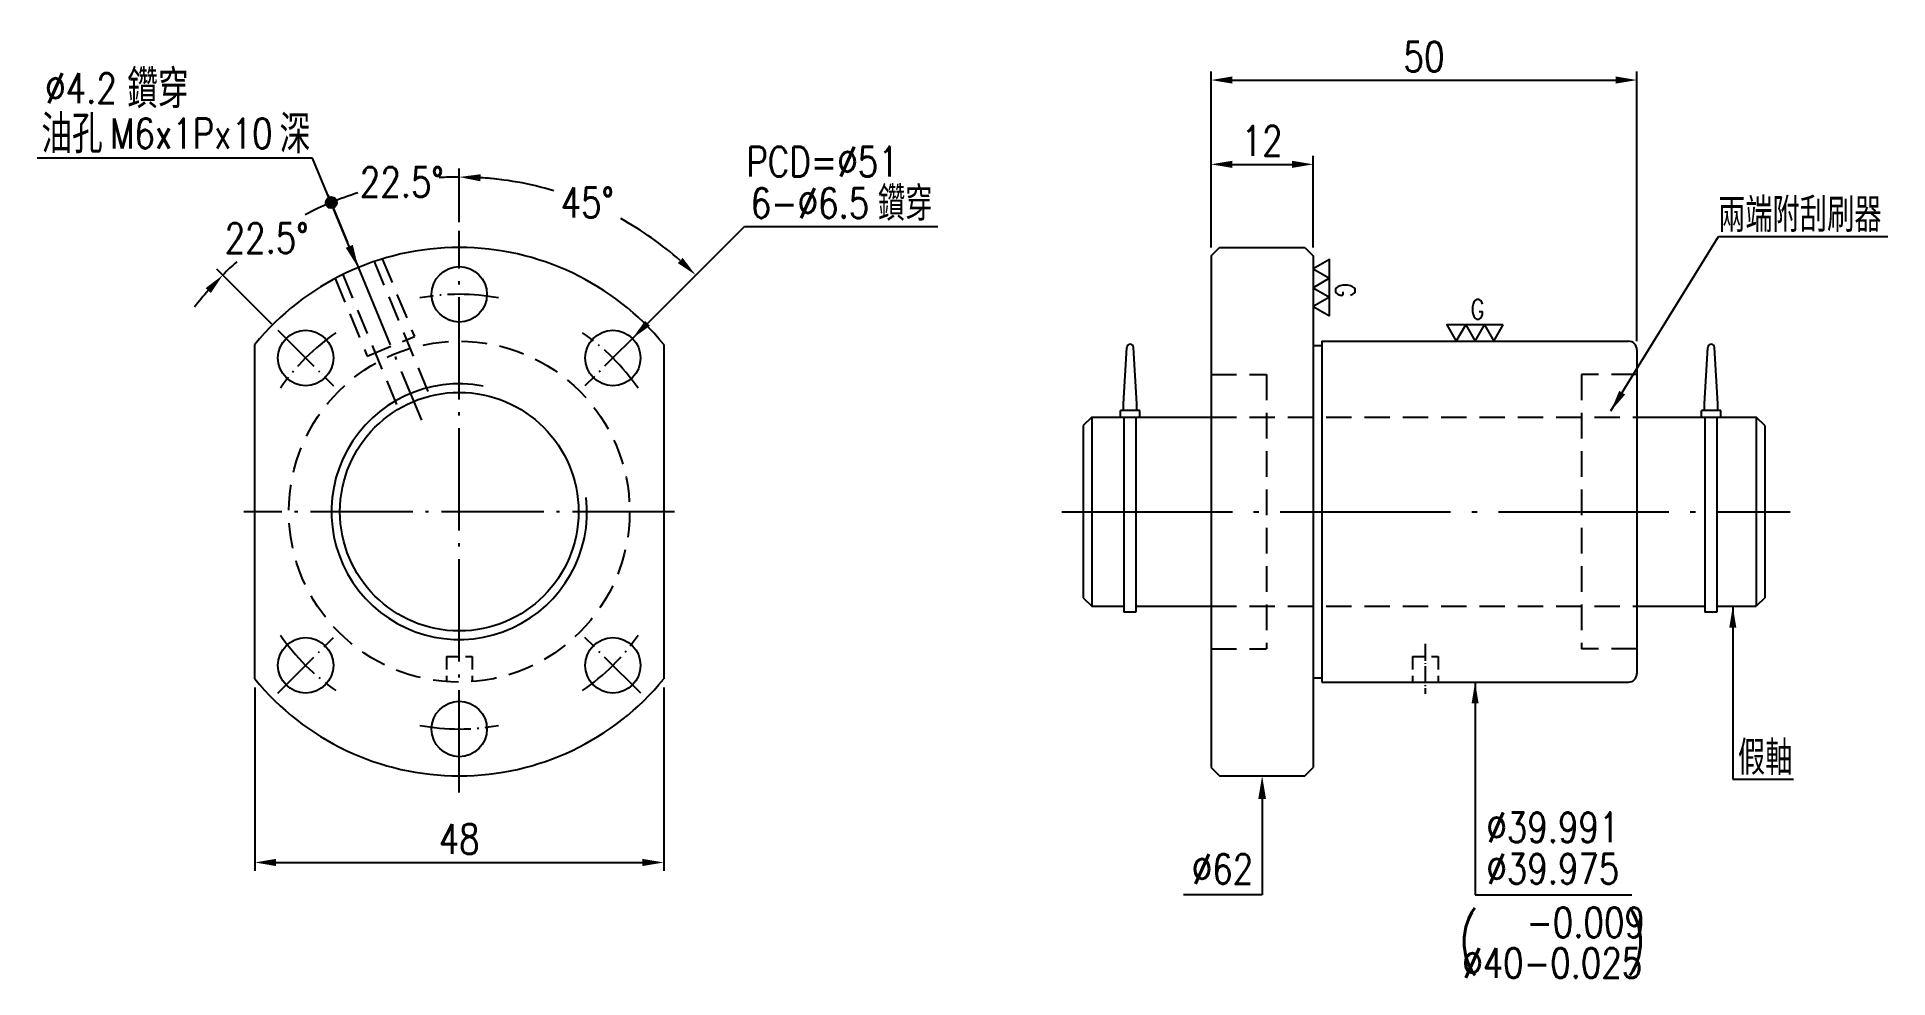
# Model space of a CAD drawing. Header units: millimetres. Extents: x 1189 to 1406, y 307 to 417.
import ezdxf
from ezdxf.enums import TextEntityAlignment as Align

# ---------------------------------------------------------------- set-up
doc = ezdxf.new("R2010")
doc.units = ezdxf.units.MM
doc.header["$LTSCALE"] = 10
doc.linetypes.add('C', pattern=[2.5625, 2, -0.25, 0.0625, -0.25])
doc.linetypes.add('H', pattern=[0.75, 0.5, -0.25])
doc.layers.get('0').update_dxf_attribs({"linetype": 'CONTINUOUS'})
doc.layers.get('DEFPOINTS').update_dxf_attribs({"linetype": 'CONTINUOUS'})
for name, color, linetype in [('03', 3, 'CONTINUOUS'), ('C', 1, 'C'), ('H', 2, 'H'), ('L1', 4, 'CONTINUOUS')]:
    doc.layers.add(name, color=color, linetype=linetype)
doc.layers.add('AM_5', color=3, linetype='CONTINUOUS', lineweight=25)
doc.layers.add('AM_7', color=1, linetype='C', lineweight=25)
doc.styles.add('SIMPLEX', font='SIMPLEX.shx', dxfattribs={"width": 0.8, "height": 3.5, "bigfont": 'chineset.shx'})
doc.styles.get("Standard").update_dxf_attribs({"font": 'TXT', "width": 0.8, "bigfont": 'CHINESET'})
doc.dimstyles.new('STANDARD$0', dxfattribs={"dimscale": 0, "dimtxt": 3.5, "dimasz": 2.5, "dimexe": 1, "dimexo": 1, "dimgap": 1, "dimtad": 1, "dimdec": 3, "dimdsep": 46, "dimtxsty": 'SIMPLEX', "dimcen": 0.09, "dimclrd": 6, "dimclre": 6, "dimclrt": 3, "dimadec": 1, "dimazin": 2, "dimtp": -0.1, "dimtm": 0.2, "dimtfac": 1, "dimtdec": 3, "dimtmove": 0, "dimatfit": 3, "dimfxl": 0, "dimtvp": 0.790698, "dimarcsym": 0})
doc.dimstyles.new('STANDARD$2', dxfattribs={"dimscale": 0, "dimtxt": 3.5, "dimasz": 2.5, "dimexe": 1, "dimexo": 1, "dimgap": 1, "dimtad": 0, "dimtih": 1, "dimtoh": 1, "dimdec": 3, "dimrnd": 0.0005, "dimdsep": 46, "dimtxsty": 'SIMPLEX', "dimcen": 0.09, "dimclrd": 6, "dimclre": 6, "dimclrt": 3, "dimadec": 1, "dimazin": 2, "dimtp": -0.1, "dimtm": 0.2, "dimtfac": 1, "dimtdec": 3, "dimtmove": 2, "dimatfit": 3, "dimfxl": 0, "dimtvp": 0.790698, "dimarcsym": 0})
doc.dimstyles.new('STANDARD$7', dxfattribs={"dimscale": 0, "dimtxt": 3.5, "dimasz": 2.5, "dimexe": 1, "dimexo": 1, "dimgap": 1, "dimtad": 1, "dimdec": 3, "dimrnd": 0.0005, "dimdsep": 46, "dimtxsty": 'SIMPLEX', "dimcen": 0.09, "dimclrd": 6, "dimclre": 6, "dimclrt": 3, "dimadec": 1, "dimazin": 2, "dimtp": -0.1, "dimtm": 0.2, "dimtfac": 1, "dimtdec": 3, "dimtmove": 2, "dimatfit": 3, "dimfxl": 0, "dimtvp": 0.790698, "dimarcsym": 0})

# ---------------------------------------------------------------- blocks, each defined once
blk = doc.blocks.new('*D63')
at = {"layer": 'AM_5', "color": 6, "lineweight": -2}
for p, q in [((1326.66, 392.57), (1326.66, 403.32)), ((1329.16, 402.32), (1336.16, 402.32)), ((1338.66, 392.57), (1338.66, 403.32))]:
    blk.add_line(p, q, dxfattribs=at)
at = {"layer": 'AM_5', "color": 6}
for points in [[(1329.16, 402.74), (1329.16, 401.9), (1326.66, 402.32)], [(1336.16, 402.74), (1336.16, 401.9), (1338.66, 402.32)]]:
    blk.add_solid(points, dxfattribs=at)
at = {"layer": 'DEFPOINTS', "color": 0}
for p in [(1338.66, 402.32), (1326.66, 391.57), (1338.66, 391.57)]:
    blk.add_point(p, dxfattribs=at)
at = {"layer": 'AM_5', "color": 3, "insert": (1332.66, 405.07), "char_height": 3.5, "attachment_point": 5, "style": 'SIMPLEX'}
blk.add_mtext('12', dxfattribs=at)
blk = doc.blocks.new('*D64')
at = {"layer": 'AM_5', "color": 6, "lineweight": -2}
for p, q in [((1326.66, 392.57), (1326.66, 413.21)), ((1376.66, 381.57), (1376.66, 413.21)), ((1329.16, 412.21), (1374.16, 412.21))]:
    blk.add_line(p, q, dxfattribs=at)
at = {"layer": 'AM_5', "color": 6}
for points in [[(1329.16, 412.63), (1329.16, 411.79), (1326.66, 412.21)], [(1374.16, 412.63), (1374.16, 411.79), (1376.66, 412.21)]]:
    blk.add_solid(points, dxfattribs=at)
at = {"layer": 'DEFPOINTS', "color": 0}
for p in [(1376.66, 412.21), (1326.66, 391.57), (1376.66, 380.57)]:
    blk.add_point(p, dxfattribs=at)
at = {"layer": 'AM_5', "color": 3, "insert": (1351.66, 414.96), "char_height": 3.5, "attachment_point": 5, "style": 'SIMPLEX'}
blk.add_mtext('50', dxfattribs=at)
blk = doc.blocks.new('*D59')
at = {"color": 6, "lineweight": -2}
for p, q in [((1225.33, 393.16), (1223.01, 398.76)), ((1216.4, 383.58), (1209.95, 390.04))]:
    blk.add_line(p, q, dxfattribs=at)
for start, end in [(112.5, 117.4325), (131.6863, 135), (138.6493, 142.2986)]:
    blk.add_arc((1238.41, 361.57), 39.26, start, end, dxfattribs=at)
at = {"color": 6}
blk.add_solid([(1208.64, 387.79), (1209.25, 387.22), (1210.66, 389.33)], dxfattribs=at)
at = {"layer": 'DEFPOINTS', "color": 0}
for p in [(1218.79, 395.57), (1225.71, 392.23), (1217.11, 382.87), (1233.96, 372.31), (1259.72, 340.26)]:
    blk.add_point(p, dxfattribs=at)
at = {"color": 3, "insert": (1215.8, 393.66), "char_height": 3.5, "attachment_point": 5, "style": 'SIMPLEX'}
blk.add_mtext('22.5°', dxfattribs=at)
blk = doc.blocks.new('*D60')
at = {"color": 6, "lineweight": -2}
for p, q in [((1238.41, 395.53), (1238.41, 401.83)), ((1260.43, 383.58), (1266.88, 390.04))]:
    blk.add_line(p, q, dxfattribs=at)
for start, end in [(73.5911, 86.3507), (48.6493, 61.1266)]:
    blk.add_arc((1238.41, 361.57), 39.26, start, end, dxfattribs=at)
at = {"color": 6}
for points in [[(1240.9, 400.33), (1240.93, 401.16), (1238.41, 400.83)], [(1264.64, 391.34), (1264.07, 390.73), (1266.17, 389.33)]]:
    blk.add_solid(points, dxfattribs=at)
at = {"layer": 'DEFPOINTS', "color": 0}
for p in [(1258.04, 395.57), (1238.41, 394.53), (1259.72, 382.87), (1217.11, 340.26), (1238.41, 328.61)]:
    blk.add_point(p, dxfattribs=at)
at = {"color": 3, "insert": (1253.44, 397.84), "char_height": 3.5, "attachment_point": 5, "style": 'SIMPLEX'}
blk.add_mtext('45°', dxfattribs=at)
blk = doc.blocks.new('*D61')
at = {"layer": 'AM_5', "color": 6, "lineweight": -2}
for p, q in [((1214.41, 340.95), (1214.41, 319.41)), ((1262.41, 340.95), (1262.41, 319.41)), ((1216.91, 320.41), (1259.91, 320.41))]:
    blk.add_line(p, q, dxfattribs=at)
at = {"layer": 'AM_5', "color": 6}
for points in [[(1216.91, 320.83), (1216.91, 319.99), (1214.41, 320.41)], [(1259.91, 320.83), (1259.91, 319.99), (1262.41, 320.41)]]:
    blk.add_solid(points, dxfattribs=at)
at = {"layer": 'DEFPOINTS', "color": 0}
for p in [(1214.41, 341.95), (1262.41, 341.95), (1262.41, 320.41)]:
    blk.add_point(p, dxfattribs=at)
at = {"layer": 'AM_5', "color": 3, "insert": (1238.41, 323.16), "char_height": 3.5, "attachment_point": 5, "style": 'SIMPLEX'}
blk.add_mtext('48', dxfattribs=at)
blk = doc.blocks.new('*D62')
at = {"color": 6, "lineweight": -2}
for p, q in [((1238.41, 395.53), (1238.41, 401.83)), ((1225.33, 393.16), (1223.01, 398.76))]:
    blk.add_line(p, q, dxfattribs=at)
for start, end in [(90, 93.4551), (82.7014, 86.3507), (107.6685, 112.5)]:
    blk.add_arc((1238.41, 361.57), 39.26, start, end, dxfattribs=at)
at = {"color": 6}
blk.add_solid([(1240.9, 400.33), (1240.93, 401.16), (1238.41, 400.83)], dxfattribs=at)
at = {"layer": 'DEFPOINTS', "color": 0}
for p in [(1228.25, 399.49), (1238.41, 394.53), (1225.71, 392.23), (1233.96, 372.31), (1238.41, 328.61)]:
    blk.add_point(p, dxfattribs=at)
at = {"color": 3, "insert": (1231.67, 400.24), "char_height": 3.5, "attachment_point": 5, "style": 'SIMPLEX'}
blk.add_mtext('22.5°', dxfattribs=at)

msp = doc.modelspace()

# ---------------------------------------------------------------- hatches: boundary and pattern name
for points in [[(1223.1085, 398.4264, 0.2882484), (1222.7386, 397.8381, 0.51937082), (1223.6124, 397.2238)], [(1223.6124, 397.2238, 0.31633435), (1224.0442, 397.8381, 0.55249562), (1223.1085, 398.4264)]]:
    msp.add_hatch(color=256).paths.add_polyline_path(points)

# ---------------------------------------------------------------- linework, layer by layer
at = {"color": 6}
for p, q in [((1221.1815, 403.0255), (1188.8495, 403.0255)), ((1225.5082, 392.699), (1221.1815, 403.0255)), ((1271.8895, 395.0433), (1294.5799, 395.0433)), ((1332.6599, 327.8685), (1332.6599, 316.5992)), ((1332.6599, 316.5992), (1323.4483, 316.5992))]:
    msp.add_line(p, q, dxfattribs=at)
for p, q in [((1326.6599, 391.5685), (1327.6599, 392.5685)), ((1326.6599, 391.5685), (1327.6599, 392.5685)), ((1326.6599, 391.5685), (1326.6599, 331.5685)), ((1326.6599, 391.5685), (1326.6599, 331.5685)), ((1327.6599, 392.5685), (1337.6599, 392.5685)), ((1327.6599, 392.5685), (1337.6599, 392.5685)), ((1337.6599, 392.5685), (1338.6599, 391.5685)), ((1337.6599, 392.5685), (1338.6599, 391.5685)), ((1338.6599, 391.5685), (1338.6599, 331.5685)), ((1338.6599, 391.5685), (1338.6599, 331.5685)), ((1214.4148, 341.9471), (1214.4148, 381.1899)), ((1262.4148, 381.1899), (1262.4148, 341.9471)), ((1316.396, 374.2237), (1316.7853, 380.8382)), ((1317.9512, 374.2237), (1317.562, 380.8382)), ((1338.6599, 381.0685), (1339.6599, 381.0685)), ((1338.6599, 381.0685), (1339.6599, 381.0685)), ((1339.6599, 381.5685), (1339.6599, 341.5685)), ((1339.6599, 381.5685), (1375.6599, 381.5685)), ((1339.6599, 381.5685), (1375.6599, 381.5685)), ((1339.6599, 381.5685), (1339.6599, 341.5685)), ((1376.6599, 380.5685), (1376.6599, 342.5685)), ((1376.6599, 380.5685), (1376.6599, 342.5685)), ((1384.5971, 374.2237), (1384.9864, 380.8382)), ((1386.1523, 374.2237), (1385.7631, 380.8382)), ((1316.396, 373.4461), (1316.396, 374.2237)), ((1317.9512, 373.4461), (1317.9512, 374.2237)), ((1384.5971, 373.4461), (1384.5971, 374.2237)), ((1386.1523, 373.4461), (1386.1523, 374.2237)), ((1311.6599, 371.6685), (1311.6599, 351.4685)), ((1312.6599, 372.6685), (1326.6599, 372.6685)), ((1316.0416, 372.6685), (1316.0416, 373.4461)), ((1318.3056, 373.4461), (1316.0416, 373.4461)), ((1316.4136, 372.6685), (1316.4136, 349.785)), ((1317.8536, 372.6685), (1317.8536, 349.785)), ((1318.3056, 372.6685), (1318.3056, 373.4461)), ((1376.6599, 372.6685), (1390.6599, 372.6685)), ((1384.2427, 372.6685), (1384.2427, 373.4461)), ((1386.5067, 373.4461), (1384.2427, 373.4461)), ((1384.6147, 372.6685), (1384.6147, 349.785)), ((1386.0547, 372.6685), (1386.0547, 349.785)), ((1386.5067, 372.6685), (1386.5067, 373.4461)), ((1391.6599, 371.6685), (1391.6599, 351.4685)), ((1312.6599, 350.4685), (1316.4136, 350.4685)), ((1317.8536, 350.4685), (1326.6599, 350.4685)), ((1376.6599, 350.4685), (1384.6147, 350.4685)), ((1386.0547, 350.4685), (1390.6599, 350.4685)), ((1317.8536, 349.785), (1316.4136, 349.785)), ((1386.0547, 349.785), (1384.6147, 349.785)), ((1338.6599, 342.0685), (1339.6599, 342.0685)), ((1338.6599, 342.0685), (1339.6599, 342.0685)), ((1339.6599, 341.5685), (1375.6599, 341.5685)), ((1339.6599, 341.5685), (1375.6599, 341.5685)), ((1326.6599, 331.5685), (1327.6599, 330.5685)), ((1326.6599, 331.5685), (1327.6599, 330.5685)), ((1327.6599, 330.5685), (1337.6599, 330.5685)), ((1327.6599, 330.5685), (1337.6599, 330.5685)), ((1337.6599, 330.5685), (1338.6599, 331.5685)), ((1337.6599, 330.5685), (1338.6599, 331.5685))]:
    msp.add_line(p, q)
at = {"color": 3}
for points in [[(1340.5697, 388.9518), (1340.5697, 391.1571), (1338.6599, 390.0544)], [(1340.5697, 386.7464), (1340.5697, 388.9518), (1338.6599, 387.8491)], [(1340.5697, 384.5411), (1340.5697, 386.7464), (1338.6599, 385.6437)], [(1356.5572, 383.4784), (1354.3518, 383.4784), (1355.4545, 381.5685)], [(1358.7625, 383.4784), (1356.5572, 383.4784), (1357.6599, 381.5685)], [(1360.9679, 383.4784), (1358.7625, 383.4784), (1359.8652, 381.5685)]]:
    msp.add_lwpolyline(points, close=True, dxfattribs=at)
for centre, radius in [((1223.3914, 397.8381), 0.6528), ((1238.4148, 387.0685), 3.25), ((1220.3835, 379.5997), 3.25), ((1256.446, 379.5997), 3.25), ((1238.4148, 361.5685), 14), ((1220.3835, 343.5373), 3.25), ((1256.446, 343.5373), 3.25), ((1238.4148, 336.0685), 3.25)]:
    msp.add_circle(centre, radius)
for centre, radius, start, end in [((1238.4148, 361.5685), 31, 39.268026, 140.731974), ((1317.1736, 380.8195), 0.3888, 2.753997, 177.246003), ((1375.6599, 380.5685), 1, 0, 90), ((1375.6599, 380.5685), 1, 0, 90), ((1385.3747, 380.8195), 0.3888, 2.753997, 177.246003), ((1238.4148, 361.5685), 31, 219.268026, 320.731974), ((1375.6599, 342.5685), 1, 270, 0), ((1375.6599, 342.5685), 1, 270, 0)]:
    msp.add_arc(centre, radius, start, end)
at = {"color": 6}
for points in [[(1225.9232, 392.8729), (1225.0931, 392.5251), (1226.5516, 390.2088)], [(1332.2099, 327.8685), (1333.1099, 327.8685), (1332.6599, 330.5685)]]:
    msp.add_solid(points, dxfattribs=at)
at = {"layer": '03', "color": 0}
for p, q in [((1312.6599, 372.6685), (1311.6599, 371.6685)), ((1312.6599, 372.6685), (1312.6599, 350.4685)), ((1390.6599, 372.6685), (1390.6599, 350.4685))]:
    msp.add_line(p, q, dxfattribs=at)
at = {"layer": '03', "color": 0, "ltscale": 0.5}
for p, q in [((1391.6599, 371.6685), (1390.6599, 372.6685)), ((1311.6599, 351.4685), (1312.6599, 350.4685)), ((1391.6599, 351.4685), (1390.6599, 350.4685))]:
    msp.add_line(p, q, dxfattribs=at)
at = {"layer": 'AM_7'}
msp.add_line((1309.1645, 361.5685), (1394.6599, 361.5685), dxfattribs=at)
at = {"layer": 'AM_7', "ltscale": 0.1}
msp.add_line((1351.8099, 346.0489), (1351.8099, 340.2123), dxfattribs=at)
at = {"layer": 'C', "color": 1, "ltscale": 0.6}
for p, q in [((1238.4148, 328.6065), (1238.4148, 394.5305)), ((1225.7139, 392.2312), (1233.9639, 372.3138)), ((1263.6979, 361.5685), (1213.1316, 361.5685))]:
    msp.add_line(p, q, dxfattribs=at)
at = {"layer": 'C', "color": 1, "ltscale": 0.3}
for p, q in [((1217.1109, 382.8724), (1223.6561, 376.3271)), ((1259.7186, 382.8724), (1253.1734, 376.3271)), ((1217.1109, 340.2647), (1223.6561, 346.8099)), ((1259.7186, 340.2647), (1253.1734, 346.8099))]:
    msp.add_line(p, q, dxfattribs=at)
for start, end in [(79.586669, 100.413331), (124.586669, 145.413331), (34.586669, 55.413331), (214.586669, 235.413331), (304.586669, 325.413331), (259.586669, 280.413331)]:
    msp.add_arc((1238.4148, 361.5685), 25.5, start, end, dxfattribs=at)
at = {"layer": 'H', "color": 5, "ltscale": 0.6}
for p, q in [((1229.3789, 391.2224), (1233.15, 382.118)), ((1223.8356, 388.9263), (1227.6068, 379.8219)), ((1224.7285, 389.3838), (1231.2644, 373.6048)), ((1228.424, 390.9145), (1234.9599, 375.1355)), ((1227.6068, 379.8219), (1233.15, 382.118)), ((1326.6599, 377.6685), (1333.1599, 377.6685)), ((1326.6599, 377.6685), (1333.1599, 377.6685)), ((1333.1599, 377.6685), (1333.1599, 345.4685)), ((1333.1599, 377.6685), (1333.1599, 345.4685)), ((1370.1599, 377.6685), (1370.1599, 345.4685)), ((1376.6599, 377.6685), (1370.1599, 377.6685)), ((1370.1599, 377.6685), (1370.1599, 345.4685)), ((1376.6599, 377.6685), (1370.1599, 377.6685)), ((1326.6599, 372.6685), (1376.6599, 372.6685)), ((1326.6599, 350.4685), (1376.6599, 350.4685)), ((1326.6599, 345.4685), (1333.1599, 345.4685)), ((1326.6599, 345.4685), (1333.1599, 345.4685)), ((1376.6599, 345.4685), (1370.1599, 345.4685)), ((1376.6599, 345.4685), (1370.1599, 345.4685))]:
    msp.add_line(p, q, dxfattribs=at)
at = {"layer": 'H', "color": 5, "ltscale": 0.3}
for p, q in [((1236.9148, 344.5685), (1236.9148, 341.6249)), ((1236.9148, 344.5685), (1239.9148, 344.5685)), ((1239.9148, 344.5685), (1239.9148, 341.6249)), ((1350.3099, 344.5685), (1350.3099, 341.5685)), ((1350.3099, 344.5685), (1353.3099, 344.5685)), ((1353.3099, 344.5685), (1353.3099, 341.5685))]:
    msp.add_line(p, q, dxfattribs=at)
at = {"layer": 'H', "color": 5, "ltscale": 0.6}
msp.add_circle((1238.4148, 361.5685), 20, dxfattribs=at)
at = {"layer": 'L1'}
msp.add_arc((1238.4148, 361.5685), 15, 79.22181, 6.414084, dxfattribs=at)

# ---------------------------------------------------------------- texts
at = {"color": 3, "width": 0.8}
msp.add_text('鑽穿', height=4, dxfattribs=at).set_placement((1287.5613, 395.7045))
at = {"color": 3, "style": 'SIMPLEX', "width": 0.8}
msp.add_text('G', height=2.3, rotation=270, dxfattribs=at).set_placement((1342.4148, 388.3814), align=Align.MIDDLE_LEFT)
msp.add_text('G', height=2.3, dxfattribs=at).set_placement((1357.1275, 385.3235), align=Align.MIDDLE_LEFT)
at = {"color": 3, "style": 'SIMPLEX'}
for s, insert, char_height, attachment_point in [('PCD=%%C51', (1289.998, 400.8757), 3.5, 9), ('6-%%C6.5', (1286.5403, 396.0204), 3.5, 9), ('%%C39.991', (1358.9908, 322.777), 3.5, 7), ('%%c62', (1324.4062, 317.9005), 3.5, 7), ('%%C39.975', (1358.9908, 317.9147), 3.5, 7), ('(      )', (1366.7215, 310.6231), 5.2, 5), ('-0.009', (1370.6279, 313.3707), 3.5, 5), ('%%c40-0.025', (1366.7215, 308.6093), 3.5, 5)]:
    msp.add_mtext(s, dxfattribs=dict(at, insert=insert, char_height=char_height, attachment_point=attachment_point))
at = {"color": 3, "char_height": 4, "attachment_point": 9}
for s, insert in [('兩端附刮刷器', (1405.3787, 394.3682)), ('假軸', (1394.9075, 330.6817))]:
    msp.add_mtext(s, dxfattribs=dict(at, insert=insert))
at = {"layer": '03', "color": 3, "attachment_point": 7, "style": 'SIMPLEX'}
for s, insert, char_height in [('%%c4.2', (1189.8137, 409.5016), 3.5), ('鑽穿', (1199.4335, 408.8916), 4.5), ('油孔', (1189.3613, 403.6186), 4.5), ('深', (1217.326, 403.6186), 4.5), ('M6x1Px10', (1197.4133, 404.1903), 3.5)]:
    msp.add_mtext(s, dxfattribs=dict(at, insert=insert, char_height=char_height))

# ---------------------------------------------------------------- dimensions: what is measured, and where the dimension line sits
for base, line1, override, picture, middle in [((1228.2541, 399.4887), ((1238.4148, 328.6065), (1238.4148, 394.5305)), {"dimscale": 1, "dimrnd": 0, "dimsd2": 1, "dimadec": 3}, '*D62', (1231.6657, 400.2419)), ((1218.7858, 395.5669), ((1217.1109, 382.8724), (1259.7186, 340.2647)), {"dimscale": 1, "dimrnd": 0, "dimsd1": 1, "dimadec": 3}, '*D59', (1215.7997, 393.6581))]:
    dim = msp.add_angular_dim_2l(base=base, line1=line1, line2=((1225.7139, 392.2312), (1233.9639, 372.3138)), dimstyle='STANDARD$2', override=override)
    dim.commit()
    dim.dimension.update_dxf_attribs({"geometry": picture, "text_midpoint": middle, "dimtype": 162})
dim = msp.add_angular_dim_2l(base=(1258.0437, 395.5669), line1=((1217.1109, 340.2647), (1259.7186, 382.8724)), line2=((1238.4148, 328.6065), (1238.4148, 394.5305)), dimstyle='STANDARD$2', override={"dimscale": 1, "dimrnd": 0, "dimadec": 3, "dimtmove": 0})
dim.commit()
dim.dimension.update_dxf_attribs({"geometry": '*D60', "text_midpoint": (1253.4381, 397.8381)})
at = {"layer": 'AM_5'}
for base, p1, p2, picture, middle in [((1376.6599, 412.2096), (1326.6599, 391.5685), (1376.6599, 380.5685), '*D64', (1351.6599, 414.9596)), ((1338.6599, 402.3205), (1326.6599, 391.5685), (1338.6599, 391.5685), '*D63', (1332.6599, 405.0705)), ((1262.4148, 320.4102), (1214.4148, 341.9471), (1262.4148, 341.9471), '*D61', (1238.4148, 323.1602))]:
    dim = msp.add_linear_dim(base=base, p1=p1, p2=p2, dimstyle='STANDARD$0', override={"dimscale": 1, "dimrnd": 0, "dimadec": 3, "dimtmove": 0}, dxfattribs=at)
    dim.commit()
    dim.dimension.update_dxf_attribs({"geometry": picture, "text_midpoint": middle})

# ---------------------------------------------------------------- leaders
for points, override in [([(1258.7441, 381.8978), (1271.8895, 395.0433)], {"dimscale": 1, "dimgap": 1, "dimtad": 0, "dimarcsym": 1}), ([(1373.6103, 373.3993), (1386.2225, 393.8521), (1406.1263, 393.8521)], {"dimscale": 1, "dimgap": 1, "dimtad": 0, "dimarcsym": 1}), ([(1387.9102, 350.4685), (1387.9102, 330.203), (1395.049, 330.203)], {"dimscale": 1, "dimtad": 0}), ([(1357.6599, 341.5685), (1357.6599, 316.5992), (1376.0518, 316.5992)], {"dimscale": 1, "dimgap": 1, "dimtad": 0, "dimarcsym": 1})]:
    msp.add_leader(points, dimstyle='STANDARD$7', override=override)

doc.saveas('drawing.dxf')
